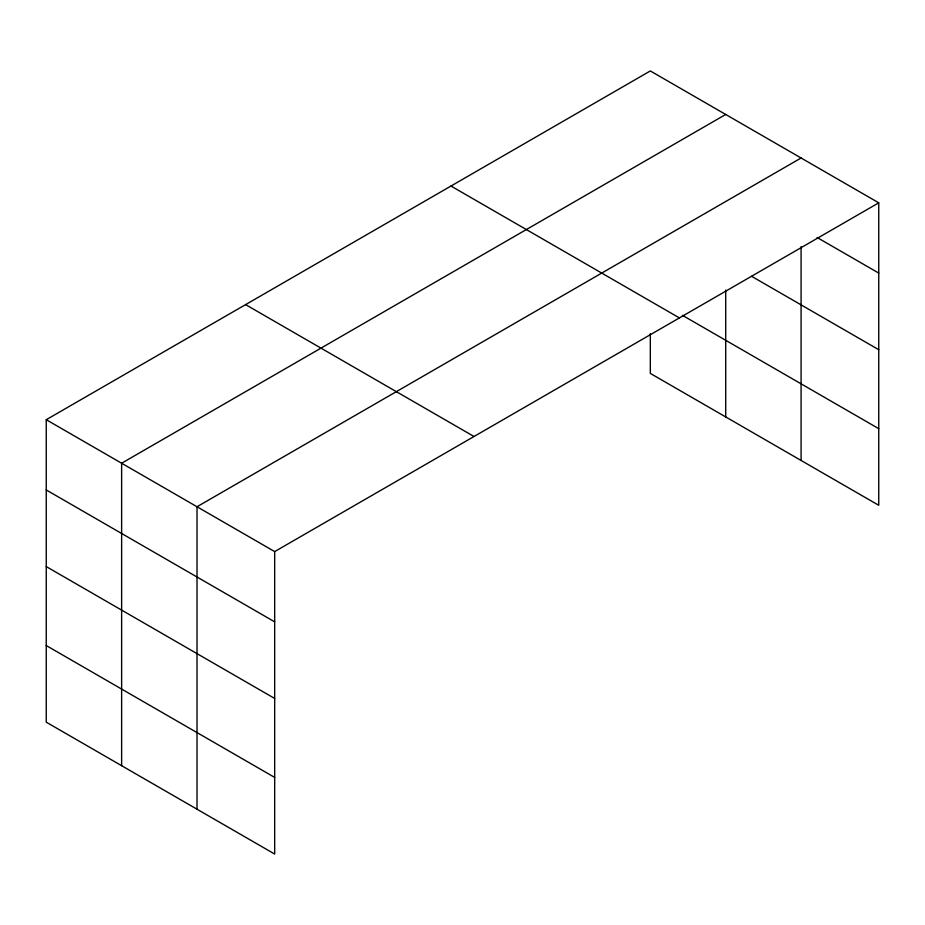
<?xml version="1.0" encoding="UTF-8"?>
<svg xmlns="http://www.w3.org/2000/svg" width="925" height="925" viewBox="0 0 925 925"><rect width="100%" height="100%" fill="white"/><g stroke="black" fill="none" stroke-linecap="round" stroke-linejoin="round"><path stroke-width="1.39" d="M46.25 419.707L274.679 551.589L274.679 854.053L46.25 722.171L46.25 419.707L650.321 70.948L878.75 202.829L878.75 505.293L650.321 373.411L650.321 333.682M725.709 114.469L121.626 463.228L121.626 765.692M801.085 157.99L197.013 506.75L197.013 809.213M274.679 551.589L878.75 202.829M817.11 237.494L878.75 273.083M751.655 276.332L878.75 349.708M682.453 315.333L878.75 428.668M450.984 186.041L679.401 317.922M245.599 304.614L474.016 436.496M46.25 489.961L274.679 621.843M46.25 566.586L274.679 698.468M46.25 645.546L274.679 777.428M801.085 246.686L801.085 460.453M725.709 290.057L725.709 416.932"/></g></svg>
